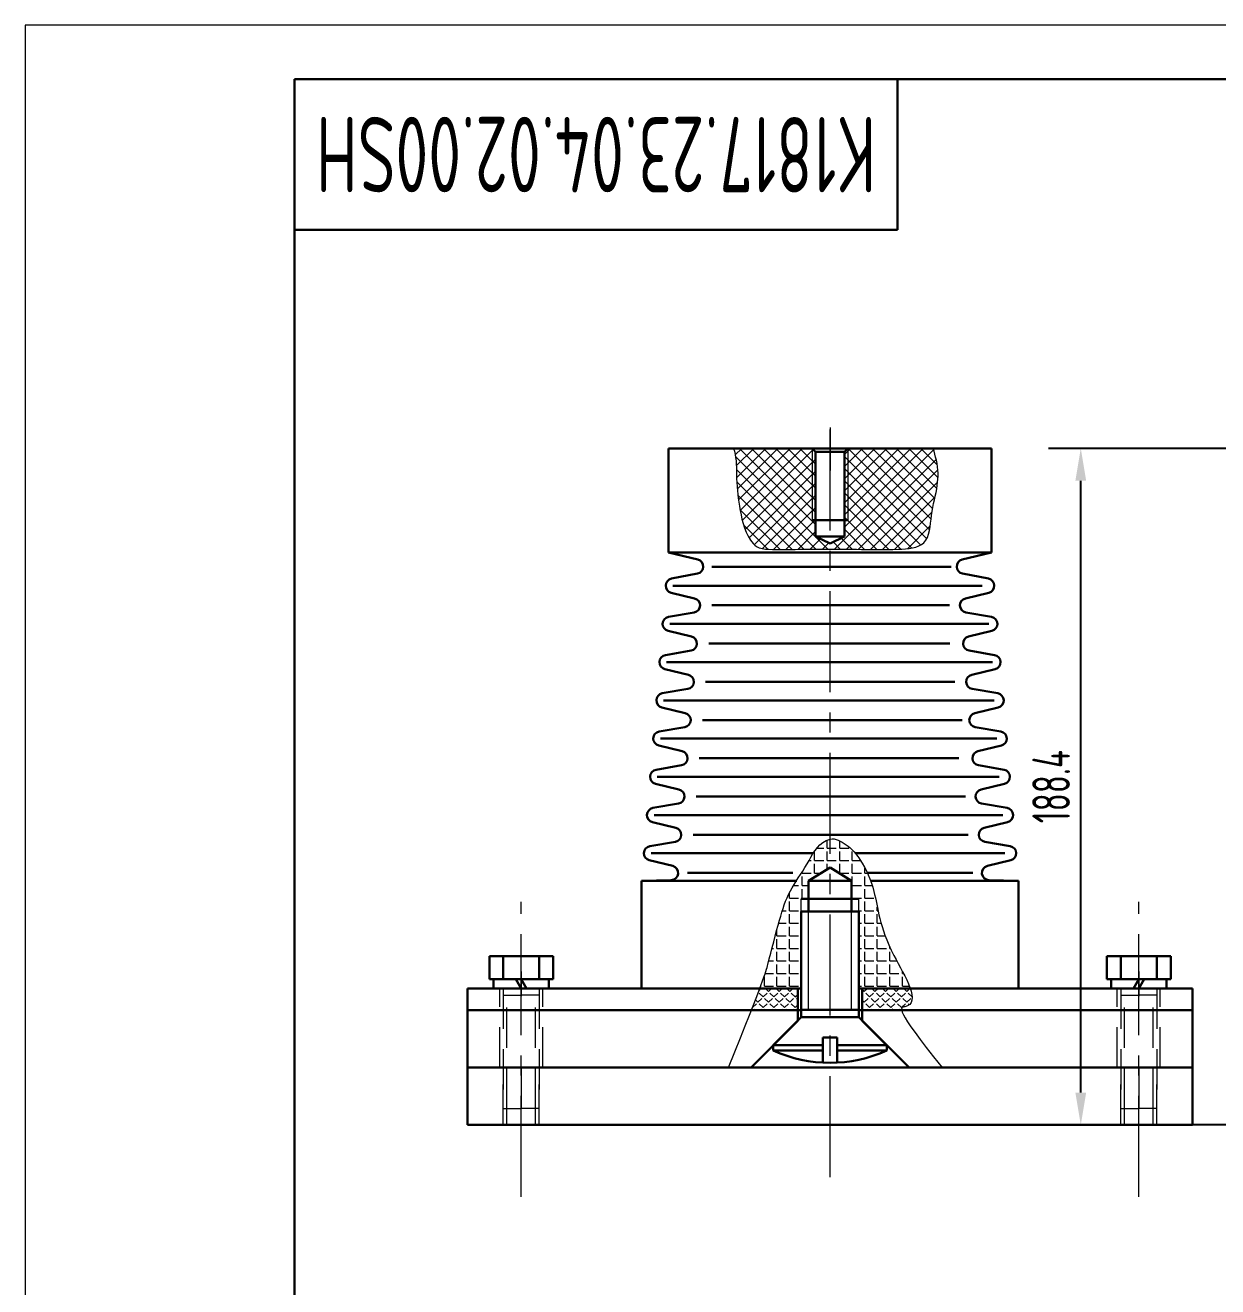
# Model space of a CAD drawing. Header units: millimetres. Extents: x 0 to 1260, y -18 to 891.
# Drawn here: x 0 to 332.2, y 539.7 to 891 of the extents above; entities that cross this region are included whole.
import ezdxf
from ezdxf.enums import TextEntityAlignment as Align

# ---------------------------------------------------------------- set-up
doc = ezdxf.new("R2010")
doc.units = ezdxf.units.MM
doc.header["$LTSCALE"] = 30
doc.linetypes.add('F', pattern=[0.75, 0.5, -0.25])
doc.linetypes.add('G', pattern=[2, 1.25, -0.25, 0.25, -0.25])
doc.layers.get('0').update_dxf_attribs({"lineweight": 30})
doc.layers.get('DEFPOINTS').update_dxf_attribs({"lineweight": 30})
for name, color, linetype, lineweight in [('01', 7, 'Continuous', 30), ('02', 1, 'Continuous', 13), ('02C', 3, 'Continuous', 13), ('04', 2, 'F', 13), ('05', 4, 'G', 13), ('08', 1, 'Continuous', 13), ('11', 3, 'Continuous', 13)]:
    doc.layers.add(name, color=color, linetype=linetype, lineweight=lineweight)
doc.styles.get("Standard").update_dxf_attribs({"font": 'isocp', "width": 0.707, "bigfont": 'intecad.shx'})
doc.dimstyles.new('INTE', dxfattribs={"dimscale": 3, "dimtxt": 3.5, "dimasz": 3, "dimexe": 3, "dimexo": 0, "dimgap": 1, "dimtad": 1, "dimdec": 1, "dimdsep": 46, "dimtxsty": 'Standard', "dimcen": 0, "dimclrd": 1, "dimclre": 1, "dimclrt": 3, "dimaunit": 1, "dimadec": 0, "dimazin": 0, "dimtfac": 1, "dimtmove": 0, "dimatfit": 0, "dimfxl": 1, "dimarcsym": 0})

# ---------------------------------------------------------------- blocks, each defined once
blk = doc.blocks.new('*D29')
at = {"layer": '08', "color": 1, "lineweight": -2, "ltscale": 0.75}
for p, q in [((356.53, 773.19), (285, 773.19)), ((294, 593.79), (294, 764.19)), ((339.16, 584.79), (285, 584.79))]:
    blk.add_line(p, q, dxfattribs=at)
at = {"layer": '08', "color": 1, "ltscale": 0.75}
for points in [[(292.5, 764.19), (295.5, 764.19), (294, 773.19)], [(292.5, 593.79), (295.5, 593.79), (294, 584.79)]]:
    blk.add_solid(points, dxfattribs=at)
at = {"layer": 'DEFPOINTS', "color": 0, "ltscale": 0.75}
for p in [(294, 773.19), (356.53, 773.19), (339.16, 584.79)]:
    blk.add_point(p, dxfattribs=at)
at = {"layer": '08', "color": 3, "ltscale": 0.75, "insert": (285.75, 678.99), "char_height": 10.5, "attachment_point": 5, "rotation": 90}
blk.add_mtext('188.4', dxfattribs=at)
blk = doc.blocks.new('*U54', base_point=(251.96, 168.31))
at = {"layer": '01'}
for p, q in [((251.96, 168.31), (251.96, 182.31)), ((195.96, 168.31), (251.96, 168.31))]:
    blk.add_line(p, q, dxfattribs=at)
blk = doc.blocks.new('*U55')
at = {"layer": '04'}
blk.add_blockref('*U54', (0, 0), dxfattribs=at)
blk = doc.blocks.new('*U56')
at = {"layer": '01'}
for points in [[(415, 292), (25, 292)], [(25, 292), (25, 5)]]:
    blk.add_lwpolyline(points, dxfattribs=at)
at = {"layer": '02'}
for points in [[(420, 297), (0, 297)], [(0, 297), (0, 0)]]:
    blk.add_lwpolyline(points, dxfattribs=at)

msp = doc.modelspace()

# ---------------------------------------------------------------- hatches: boundary and pattern name
at = {"layer": '02', "ltscale": 0.75}
h = msp.add_hatch(dxfattribs=at)
h.set_pattern_fill('ANSI37', color=256, scale=0.75, style=0)
h.set_pattern_definition([(45, (2130.5626, -269.402), (-1.683798, 1.683798), []), (135, (2130.5626, -269.402), (-1.683798, -1.683798), [])])
edge = h.paths.add_edge_path()
edge.add_line((219.16, 773.19), (219.16, 773.19))
edge.add_line((219.16, 773.19), (197.24, 773.19))
edge.add_spline(control_points=[(197.24, 773.19), (198.11, 771.09), (197.96, 765.04), (198.79, 756.86), (200.35, 749.71), (203.76, 745.31), (208.86, 744.92), (215.49, 745.13), (221.25, 745.17), (224.16, 745.16)], knot_values=[2.600882, 2.600882, 2.600882, 2.600882, 9.58944, 18.449346, 28.421198, 30.850792, 34.363706, 42.719943, 51.395843, 51.395843, 51.395843, 51.395843], degree=3, periodic=0)
edge.add_line((224.16, 745.16), (224.16, 746.72))
edge.add_line((224.16, 746.72), (220.16, 748.66))
edge.add_line((220.16, 748.66), (220.16, 748.66))
edge.add_line((220.16, 748.66), (220.16, 753.19))
edge.add_line((220.16, 753.19), (219.16, 753.19))
edge.add_line((219.16, 753.19), (219.16, 773.19))
edge = h.paths.add_edge_path()
edge.add_spline(control_points=[(240.16, 745.02), (241.14, 745.03), (244.73, 745.11), (251.91, 745.62), (252.11, 755.12), (254.32, 762.46), (254.38, 768.15), (253.21, 772.09), (252.91, 773.19)], knot_values=[67.590547, 67.590547, 67.590547, 67.590547, 70.454179, 77.819242, 85.708317, 94.259086, 101.273291, 104.032844, 104.032844, 104.032844, 104.032844], degree=3, periodic=0)
edge.add_line((252.91, 773.19), (240.16, 773.19))
edge.add_line((240.16, 773.19), (240.16, 745.02))
edge = h.paths.add_edge_path()
edge.add_line((240.16, 773.19), (229.16, 773.19))
edge.add_line((229.16, 773.19), (229.16, 753.19))
edge.add_line((229.16, 753.19), (228.16, 753.19))
edge.add_line((228.16, 753.19), (228.16, 748.66))
edge.add_line((228.16, 748.66), (224.16, 746.72))
edge.add_line((224.16, 746.72), (224.16, 745.16))
edge.add_spline(control_points=[(224.16, 745.16), (226.66, 745.16), (232.07, 745.1), (237.17, 744.98), (240.16, 745.02)], knot_values=[51.395843, 51.395843, 51.395843, 51.395843, 58.820979, 67.590547, 67.590547, 67.590547, 67.590547], degree=3, periodic=0)
edge.add_line((240.16, 745.02), (240.16, 773.19))
h.paths.add_polyline_path([(229.16, 773.19), (228.16, 772.19), (228.16, 753.19), (229.16, 753.19)], flags=16)
h.paths.add_polyline_path([(220.16, 772.19), (219.16, 773.19), (219.16, 753.19), (220.16, 753.19)], flags=17)
h = msp.add_hatch(dxfattribs=at)
h.set_pattern_fill('ANGLE', color=256, scale=0.5, style=0)
h.set_pattern_definition([(0, (-1253.971, 124.0568), (0, 3.4925), [2.54, -0.9525]), (90, (-1253.971, 124.0568), (-3.4925, 2e-16), [2.54, -0.9525])])
edge = h.paths.add_edge_path()
edge.add_line((216.16, 644.2), (216.16, 647.79))
edge.add_line((216.16, 647.79), (218.16, 647.79))
edge.add_line((218.16, 647.79), (218.16, 652.79))
edge.add_line((218.16, 652.79), (224.16, 656.49))
edge.add_line((224.16, 656.49), (224.16, 664.36))
edge.add_spline(control_points=[(224.16, 664.36), (223.79, 664.28), (220.68, 663.2), (217.83, 656.94), (212.49, 649.74), (210.04, 642.04), (207.6, 632.31), (206.28, 627.28), (204.59, 622.79)], knot_values=[4.731954, 4.731954, 4.731954, 4.731954, 5.861898, 14.254739, 23.41038, 33.182903, 44.670798, 47.778571, 47.778571, 47.778571, 47.778571], degree=3, periodic=0)
edge.add_line((204.59, 622.79), (216.16, 622.79))
edge.add_line((216.16, 622.79), (216.16, 644.2))
edge = h.paths.add_edge_path()
edge.add_spline(control_points=[(246.52, 622.79), (245.56, 625.55), (237.75, 638.58), (237.49, 648.47), (233.71, 657.3), (230.24, 661.76), (227.68, 663.52), (225.74, 664.53), (224.56, 664.44), (224.16, 664.36)], knot_values=[47.778571, 47.778571, 47.778571, 47.778571, 52.920714, 67.310286, 76.98728, 81.207891, 83.997645, 86.326587, 87.508144, 87.508144, 87.508144, 87.508144], degree=3, periodic=0)
edge.add_line((224.16, 664.36), (224.16, 656.49))
edge.add_line((224.16, 656.49), (230.16, 652.79))
edge.add_line((230.16, 652.79), (230.16, 647.79))
edge.add_line((230.16, 647.79), (232.16, 647.79))
edge.add_line((232.16, 647.79), (232.16, 644.2))
edge.add_line((232.16, 644.2), (232.16, 622.79))
edge.add_line((232.16, 622.79), (246.52, 622.79))
h = msp.add_hatch(dxfattribs=at)
h.set_pattern_fill('ANGLE', color=256, scale=0.3, angle=45, style=0)
h.set_pattern_definition([(45, (-1253.971, 124.0568), (-1.4817423, 1.4817423), [1.524, -0.5715]), (135, (-1253.971, 124.0568), (-1.4817423, -1.4817423), [1.524, -0.5715])])
edge = h.paths.add_edge_path()
edge.add_spline(control_points=[(204.59, 622.79), (204.01, 621.25), (203.25, 619.29), (202.28, 616.79)], knot_values=[3.661281, 3.661281, 3.661281, 3.661281, 4.731954, 4.731954, 4.731954, 4.731954], degree=3, periodic=0)
edge.add_line((202.28, 616.79), (215.16, 616.79))
edge.add_line((215.16, 616.79), (215.16, 622.79))
edge.add_line((215.16, 622.79), (204.59, 622.79))
edge = h.paths.add_edge_path()
edge.add_spline(control_points=[(244.11, 616.79), (243.97, 617.59), (247.34, 617.81), (247.42, 620.19), (246.52, 622.79)], knot_values=[87.508144, 87.508144, 87.508144, 87.508144, 88.423411, 93.269842, 93.269842, 93.269842, 93.269842], degree=3, periodic=0)
edge.add_line((246.52, 622.79), (233.16, 622.79))
edge.add_line((233.16, 622.79), (233.16, 616.79))
edge.add_line((233.16, 616.79), (244.11, 616.79))

# ---------------------------------------------------------------- linework, layer by layer
at = {"ltscale": 0.75}
for p, q in [((269.16, 773.19), (179.16, 773.19)), ((179.16, 744.19), (179.16, 773.19)), ((220.16, 772.19), (219.16, 773.19)), ((228.16, 772.19), (229.16, 773.19)), ((269.16, 744.19), (269.16, 773.19)), ((220.16, 772.19), (228.16, 772.19)), ((269.16, 744.19), (179.16, 744.19)), ((187.34, 742.21), (179.16, 744.19)), ((260.99, 742.21), (269.16, 744.19)), ((187.25, 738.3), (180.03, 736.91)), ((191.25, 740.21), (257.86, 740.21)), ((261.08, 738.3), (268.29, 736.91)), ((180.41, 734.94), (266.55, 734.94)), ((186.45, 731.42), (179.94, 733)), ((261.87, 731.42), (268.39, 733)), ((179.2, 726.27), (186.32, 727.5)), ((191.25, 729.48), (257.45, 729.48)), ((269.13, 726.27), (262, 727.5)), ((179.54, 724.3), (268.42, 724.3)), ((185.58, 720.77), (179.07, 722.36)), ((262.75, 720.77), (269.26, 722.36)), ((178.32, 715.63), (185.45, 716.86)), ((190.37, 718.83), (257.56, 718.83)), ((270, 715.63), (262.88, 716.86)), ((178.66, 713.65), (269.38, 713.65)), ((184.71, 710.13), (178.19, 711.71)), ((263.62, 710.13), (270.13, 711.71)), ((177.45, 704.98), (184.58, 706.22)), ((189.5, 708.19), (258.97, 708.19)), ((270.88, 704.98), (263.75, 706.22)), ((177.79, 703.01), (269.89, 703.01)), ((183.83, 699.49), (177.32, 701.07)), ((264.49, 699.49), (271.01, 701.07)), ((176.58, 694.34), (183.7, 695.57)), ((188.63, 697.54), (260.95, 697.54)), ((271.75, 694.34), (264.62, 695.57)), ((176.92, 692.37), (270.58, 692.37)), ((182.96, 688.84), (176.45, 690.42)), ((265.37, 688.84), (271.88, 690.42)), ((187.75, 686.9), (260.08, 686.9)), ((175.7, 683.69), (182.83, 684.93)), ((176.04, 681.72), (271.3, 681.72)), ((272.62, 683.69), (265.5, 684.93)), ((182.09, 678.2), (175.57, 679.78)), ((266.24, 678.2), (272.75, 679.78)), ((186.88, 676.25), (261.94, 676.25)), ((174.83, 673.05), (181.96, 674.28)), ((175.17, 671.08), (272.32, 671.08)), ((273.5, 673.05), (266.37, 674.28)), ((181.21, 667.55), (174.7, 669.13)), ((267.11, 667.55), (273.63, 669.13)), ((186.01, 665.61), (262.63, 665.61)), ((173.96, 662.4), (181.08, 663.64)), ((174.3, 660.43), (219.46, 660.43)), ((231.22, 660.43), (272.84, 660.43)), ((274.37, 662.4), (267.24, 663.64)), ((180.34, 656.91), (173.83, 658.49)), ((267.99, 656.91), (274.5, 658.49)), ((213.77, 654.96), (184.42, 654.96)), ((234.55, 654.96), (263.9, 654.96)), ((171.66, 652.79), (179.91, 652.96)), ((171.66, 652.79), (214.88, 652.79)), ((171.66, 622.79), (171.66, 652.79)), ((235.45, 652.79), (276.66, 652.79)), ((276.66, 652.79), (268.42, 652.96)), ((276.66, 622.79), (276.66, 652.79)), ((216.16, 622.79), (171.66, 622.79)), ((276.66, 622.79), (232.16, 622.79))]:
    msp.add_line(p, q, dxfattribs=at)
for centre, start, end in [((186.87, 740.26), 280.9269, 76.3559), ((261.46, 740.26), 103.6441, 259.0731), ((180.41, 734.94), 100.9269, 256.3559), ((267.92, 734.94), 283.6441, 79.0731), ((185.98, 729.48), 279.8284, 76.3559), ((262.34, 729.48), 103.6441, 260.1716), ((179.54, 724.3), 99.8284, 256.3559), ((268.79, 724.3), 283.6441, 80.1716), ((185.11, 718.83), 279.8284, 76.3559), ((263.22, 718.83), 103.6441, 260.1716), ((178.66, 713.65), 99.8284, 256.3559), ((269.66, 713.65), 283.6441, 80.1716), ((184.24, 708.19), 279.8284, 76.3559), ((264.09, 708.19), 103.6441, 260.1716), ((177.79, 703.01), 99.8284, 256.3559), ((270.54, 703.01), 283.6441, 80.1716), ((183.36, 697.54), 279.8284, 76.3559), ((264.96, 697.54), 103.6441, 260.1716), ((176.92, 692.37), 99.8284, 256.3559), ((271.41, 692.37), 283.6441, 80.1716), ((182.49, 686.9), 279.8284, 76.3559), ((265.84, 686.9), 103.6441, 260.1716), ((176.04, 681.72), 99.8284, 256.3559), ((272.28, 681.72), 283.6441, 80.1716), ((181.62, 676.25), 279.8284, 76.3559), ((266.71, 676.25), 103.6441, 260.1716), ((175.17, 671.08), 99.8284, 256.3559), ((273.16, 671.08), 283.6441, 80.1716), ((180.74, 665.61), 279.8284, 76.3559), ((267.59, 665.61), 103.6441, 260.1716), ((174.3, 660.43), 99.8284, 256.3559), ((274.03, 660.43), 283.6441, 80.1716), ((179.87, 654.96), 271.1848, 76.3559), ((268.46, 654.96), 103.6441, 268.8152)]:
    msp.add_arc(centre, 2, start, end, dxfattribs=at)
at = {"layer": '01', "ltscale": 0.75}
for p, q in [((220.16, 772.19), (220.16, 748.66)), ((228.16, 772.19), (228.16, 748.66)), ((219.16, 753.19), (229.16, 753.19)), ((220.16, 748.66), (224.16, 746.72)), ((228.16, 748.66), (220.16, 748.66)), ((228.16, 748.66), (224.16, 746.72)), ((218.16, 652.79), (224.16, 656.49)), ((230.16, 652.79), (224.16, 656.49)), ((230.16, 652.79), (218.16, 652.79)), ((218.16, 644.2), (218.16, 652.79)), ((230.16, 644.2), (230.16, 652.79)), ((224.16, 647.79), (216.16, 647.79)), ((224.16, 647.79), (232.16, 647.79)), ((216.16, 644.2), (224.16, 644.2)), ((216.16, 614.81), (216.16, 644.2)), ((232.16, 644.2), (224.16, 644.2)), ((232.16, 614.81), (232.16, 644.2)), ((129.28, 631.79), (129.28, 625.39)), ((138.16, 631.79), (129.28, 631.79)), ((133.16, 625.39), (133.16, 631.79)), ((138.16, 631.79), (147.05, 631.79)), ((143.16, 625.39), (143.16, 631.79)), ((147.05, 631.79), (147.05, 625.39)), ((301.28, 631.79), (301.28, 625.39)), ((310.16, 631.79), (301.28, 631.79)), ((305.16, 625.39), (305.16, 631.79)), ((310.16, 631.79), (319.05, 631.79)), ((315.16, 625.39), (315.16, 631.79)), ((319.05, 631.79), (319.05, 625.39)), ((129.28, 625.39), (138.16, 625.39)), ((130.46, 625.39), (130.46, 622.79)), ((138.16, 625.39), (130.46, 625.39)), ((138.16, 622.79), (136.66, 625.39)), ((147.05, 625.39), (138.16, 625.39)), ((138.16, 625.39), (145.86, 625.39)), ((138.16, 625.39), (139.66, 622.79)), ((145.86, 625.39), (145.86, 622.79)), ((301.28, 625.39), (310.16, 625.39)), ((310.16, 625.39), (302.46, 625.39)), ((302.46, 625.39), (302.46, 622.79)), ((310.16, 625.39), (308.66, 622.79)), ((310.16, 625.39), (317.86, 625.39)), ((319.05, 625.39), (310.16, 625.39)), ((310.16, 622.79), (311.66, 625.39)), ((317.86, 625.39), (317.86, 622.79)), ((123.16, 616.79), (123.16, 622.79)), ((215.16, 613.79), (215.16, 622.79)), ((233.16, 613.79), (233.16, 622.79)), ((325.16, 616.79), (325.16, 622.79)), ((208.36, 607.01), (216.16, 614.81)), ((216.16, 616.81), (224.16, 616.81)), ((216.16, 614.81), (224.16, 614.81)), ((232.16, 616.81), (224.16, 616.81)), ((232.16, 614.81), (224.16, 614.81)), ((239.96, 607.01), (232.16, 614.81)), ((215.16, 613.79), (202.16, 600.79)), ((233.16, 613.79), (246.16, 600.79)), ((222.16, 602.14), (222.16, 609.11)), ((222.16, 609.11), (224.16, 609.11)), ((226.16, 609.11), (224.16, 609.11)), ((226.16, 602.14), (226.16, 609.11)), ((208.36, 607.01), (222.16, 607.01)), ((208.36, 605.51), (208.36, 607.01)), ((222.16, 605.51), (208.36, 605.51)), ((239.96, 607.01), (226.16, 607.01)), ((226.16, 605.51), (239.96, 605.51)), ((239.96, 605.51), (239.96, 607.01))]:
    msp.add_line(p, q, dxfattribs=at)
at = {"layer": '01', "color": 7, "linetype": 'Continuous', "ltscale": 0.75}
for p, q in [((123.16, 622.79), (216.16, 622.79)), ((232.16, 622.79), (325.16, 622.79)), ((123.16, 616.79), (216.16, 616.79)), ((123.16, 616.79), (123.16, 584.79)), ((232.16, 616.79), (325.16, 616.79)), ((325.16, 616.79), (325.16, 584.79)), ((325.16, 600.79), (123.16, 600.79)), ((325.16, 584.79), (123.16, 584.79))]:
    msp.add_line(p, q, dxfattribs=at)
at = {"layer": '01', "ltscale": 0.75}
msp.add_arc((224.16, 640.3), 38.21, 245.5768, 294.4232, dxfattribs=at)
at = {"layer": '02', "ltscale": 0.75}
for p, q in [((219.16, 773.19), (219.16, 753.19)), ((229.16, 773.19), (229.16, 753.19)), ((216.16, 644.2), (216.16, 647.79)), ((232.16, 644.2), (232.16, 647.79)), ((218.16, 616.81), (218.16, 644.2)), ((230.16, 616.81), (230.16, 644.2))]:
    msp.add_line(p, q, dxfattribs=at)
at = {"layer": '02C', "ltscale": 0.75}
for points, knots in [([(197.24, 773.19), (198.11, 771.09), (197.96, 765.04), (198.79, 756.86), (200.35, 749.71), (203.76, 745.31), (208.86, 744.92), (217.89, 745.2), (230.32, 745.17), (241.25, 744.87), (251.91, 745.62), (252.11, 755.12), (254.32, 762.46), (254.38, 768.15), (253.21, 772.09), (252.91, 773.19)], [2.600882, 2.600882, 2.600882, 2.600882, 9.58944, 18.449346, 28.421198, 30.850792, 34.363706, 42.719943, 58.820979, 70.454179, 77.819242, 85.708317, 94.259086, 101.273291, 104.032844, 104.032844, 104.032844, 104.032844]), ([(195.93, 600.79), (205.79, 625.43), (207.33, 631.23), (210.04, 642.04), (212.49, 649.74), (217.83, 656.94), (220.86, 663.6), (225.4, 664.71), (227.68, 663.52), (230.24, 661.76), (233.71, 657.3), (237.49, 648.47), (237.79, 636.93), (251.16, 616.79), (241.81, 617.64), (255.37, 600.79)], [2.009248, 2.009248, 2.009248, 2.009248, 7.839727, 19.327622, 29.100145, 38.255786, 46.648626, 48.960128, 51.289069, 54.078823, 58.299435, 67.976429, 82.366, 92.354575, 94.893812, 94.893812, 94.893812, 94.893812])]:
    msp.add_open_spline(points, degree=3, knots=knots, dxfattribs=at)
at = {"layer": '04', "color": 2, "linetype": 'F', "ltscale": 0.75}
for p, q in [((130.46, 622.79), (138.16, 622.79)), ((132.16, 600.79), (132.16, 622.79)), ((133.16, 622.79), (133.16, 589.39)), ((145.86, 622.79), (138.16, 622.79)), ((143.16, 622.79), (143.16, 589.39)), ((144.16, 600.79), (144.16, 622.79)), ((302.46, 622.79), (310.16, 622.79)), ((304.16, 600.79), (304.16, 622.79)), ((305.16, 622.79), (305.16, 589.39)), ((317.86, 622.79), (310.16, 622.79)), ((315.16, 622.79), (315.16, 589.39)), ((316.16, 600.79), (316.16, 622.79)), ((133.16, 620.89), (138.16, 620.89)), ((134.16, 589.39), (134.16, 620.89)), ((143.16, 620.89), (138.16, 620.89)), ((142.16, 589.39), (142.16, 620.89)), ((305.16, 620.89), (310.16, 620.89)), ((306.16, 589.39), (306.16, 620.89)), ((315.16, 620.89), (310.16, 620.89)), ((314.16, 589.39), (314.16, 620.89)), ((133.16, 584.79), (133.16, 600.79)), ((134.16, 584.79), (134.16, 600.79)), ((138.16, 600.79), (138.16, 584.79)), ((142.16, 584.79), (142.16, 600.79)), ((143.16, 584.79), (143.16, 600.79)), ((305.16, 584.79), (305.16, 600.79)), ((306.16, 584.79), (306.16, 600.79)), ((310.16, 600.79), (310.16, 584.79)), ((314.16, 584.79), (314.16, 600.79)), ((315.16, 584.79), (315.16, 600.79)), ((133.16, 589.39), (138.16, 589.39)), ((143.16, 589.39), (138.16, 589.39)), ((305.16, 589.39), (310.16, 589.39)), ((315.16, 589.39), (310.16, 589.39))]:
    msp.add_line(p, q, dxfattribs=at)
at = {"layer": '05', "color": 4, "linetype": 'G', "ltscale": 0.75}
msp.add_line((224.16, 570.3), (224.16, 783.59), dxfattribs=at)
at = {"layer": '05', "ltscale": 0.75}
for p, q in [((224.16, 778.99), (224.16, 766.99)), ((138.16, 564.79), (138.16, 646.94)), ((138.16, 627.49), (138.16, 620.7)), ((310.16, 627.49), (310.16, 620.7))]:
    msp.add_line(p, q, dxfattribs=at)
at = {"layer": '05', "color": 142, "linetype": 'G', "ltscale": 0.75}
msp.add_line((310.16, 564.79), (310.16, 646.94), dxfattribs=at)

# ---------------------------------------------------------------- block references
at = {"layer": '01', "xscale": 3, "yscale": 3, "zscale": 3}
msp.add_blockref('*U56', (0, 0), dxfattribs=at)
at = {"layer": '01', "xscale": 3, "yscale": 3}
msp.add_blockref('*U55', (243, 834), dxfattribs=at)

# ---------------------------------------------------------------- texts
at = {"layer": '11', "width": 0.642888}
msp.add_text('K1817.23.04.02.00SH', height=21, rotation=180, dxfattribs=at).set_placement((237, 865.5), (81, 865.5), align=Align.FIT)

# ---------------------------------------------------------------- dimensions: what is measured, and where the dimension line sits
at = {"layer": '08', "ltscale": 0.75}
dim = msp.add_linear_dim(base=(294, 773.19), p1=(339.16, 584.79), p2=(356.53, 773.19), angle=90, dimstyle='INTE', dxfattribs=at)
dim.commit()
dim.dimension.update_dxf_attribs({"geometry": '*D29', "text_midpoint": (294, 678.99), "dimtype": 160})

doc.saveas('drawing.dxf')
